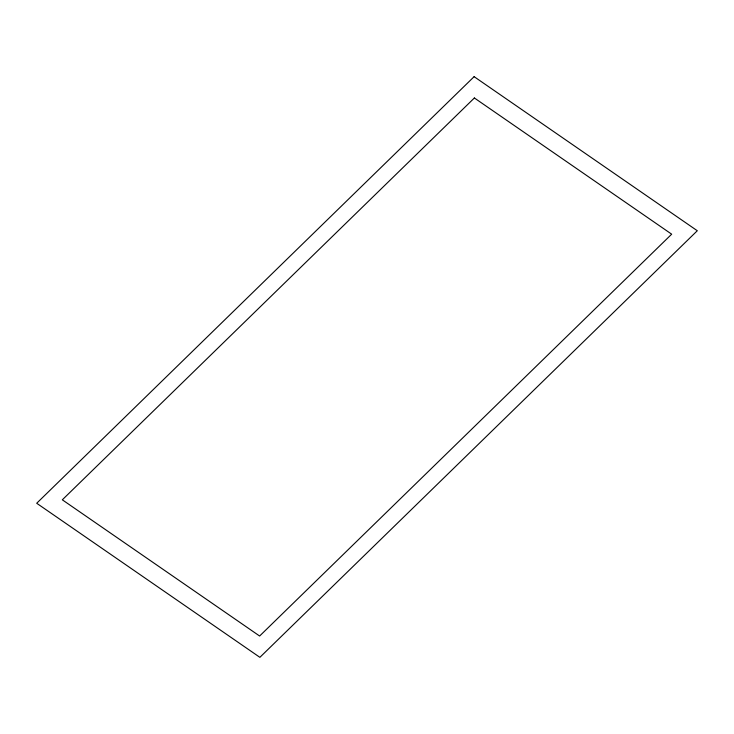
<?xml version="1.0" encoding="UTF-8"?>
<svg xmlns="http://www.w3.org/2000/svg" width="734" height="734" viewBox="0 0 734 734"><rect width="100%" height="100%" fill="white"/><g stroke="black" fill="none" stroke-linecap="round" stroke-linejoin="round"><path stroke-width="1.1" d="M474.118 76.666L36.7 503.258L259.882 657.334L697.3 230.742L474.118 76.666M474.375 97.98L62.326 499.817L259.625 636.02L671.674 234.183L474.375 97.98"/></g></svg>
